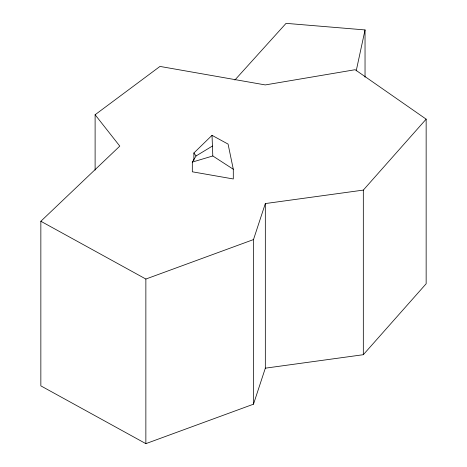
<?xml version="1.0" encoding="UTF-8"?>
<svg xmlns="http://www.w3.org/2000/svg" width="467" height="467" viewBox="0 0 467 467"><rect width="100%" height="100%" fill="white"/><g stroke="black" fill="none" stroke-linecap="round" stroke-linejoin="round"><path stroke-width="0.7" d="M356.216 70.838L365.036 29.929L286.067 23.35L234.889 80.02M95.11 114.742L119.797 146.113L40.851 221.265L40.851 385.87L145.862 443.65L253.493 404.188L253.493 239.577L265.326 203.565L363.32 190.098L426.149 119.149L355.154 69.711L265.274 84.924L159.977 66.425L95.11 114.742L95.11 170.099M253.493 404.188L265.326 368.171L265.326 203.565M193.875 160.63L193.875 153.001L212.024 135.342L228.077 144.093L233.296 169.252L233.296 178.966L192.316 171.798L192.316 162.09L196.07 155.949L212.427 146.037M265.326 368.171L363.32 354.704L426.149 283.761L426.149 119.149M40.851 221.265L145.862 279.038L253.493 239.577M192.316 162.09L212.806 155.966L233.296 169.252M193.875 153.001L196.07 155.949M212.024 135.342L212.806 155.966M365.036 29.929L365.036 77.201M363.32 190.098L363.32 354.704M145.862 279.038L145.862 443.65"/></g></svg>
